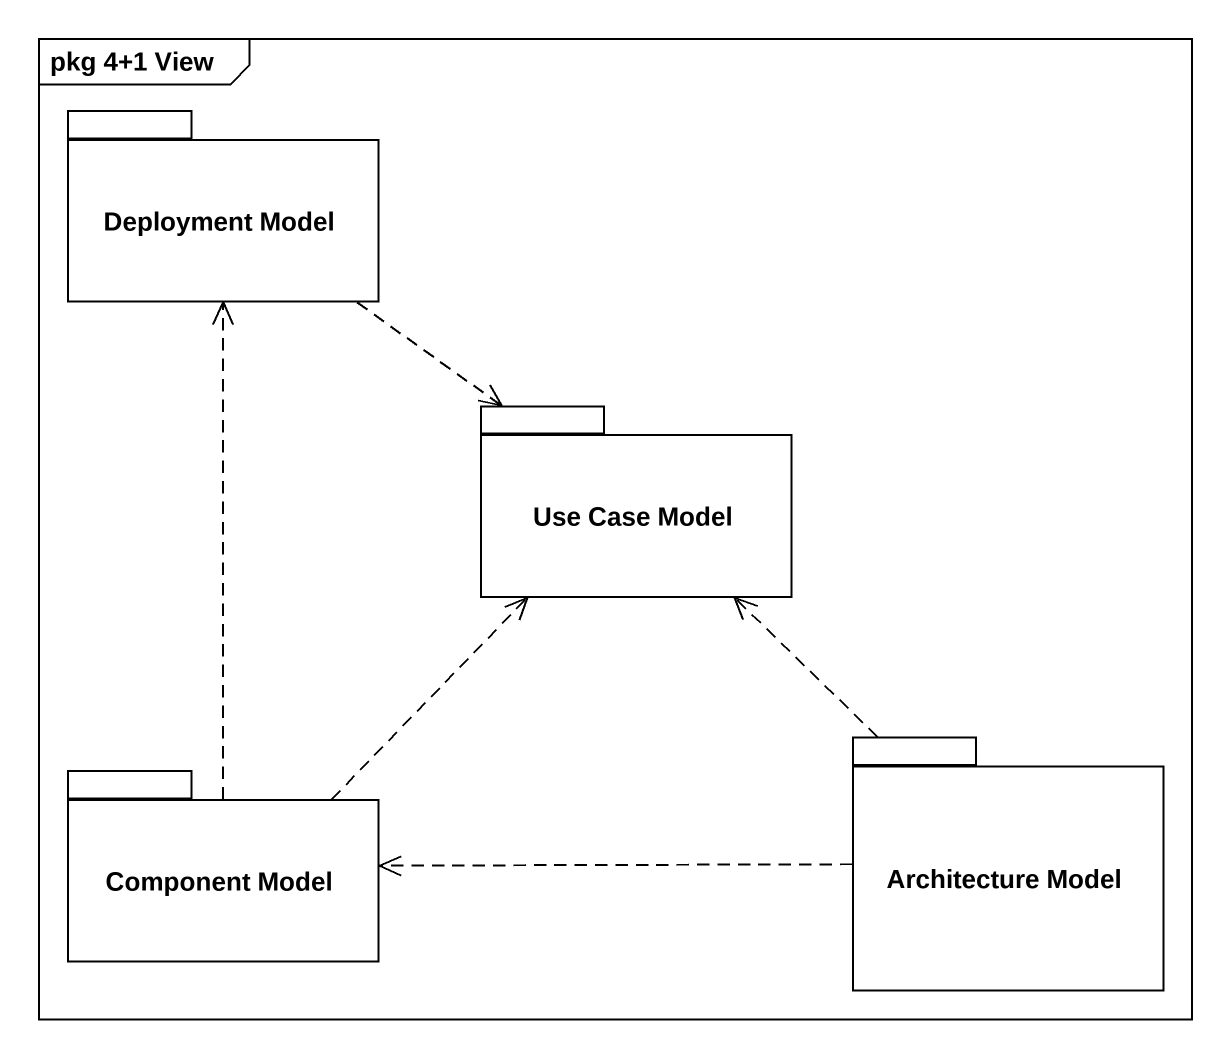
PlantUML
@startuml
mainframe pkg 4+1 View
package "Deployment Model" as Deployment_Model {
}
package "Use Case Model" as Use_Case_Model {
}
package "Component Model" as Component_Model {
}
package "Architecture Model" as Architecture_Model {
}
Deployment_Model ..> Use_Case_Model
Component_Model .up.> Deployment_Model
Component_Model .up.> Use_Case_Model
Architecture_Model .up.> Use_Case_Model
Architecture_Model .left.> Component_Model
@enduml
